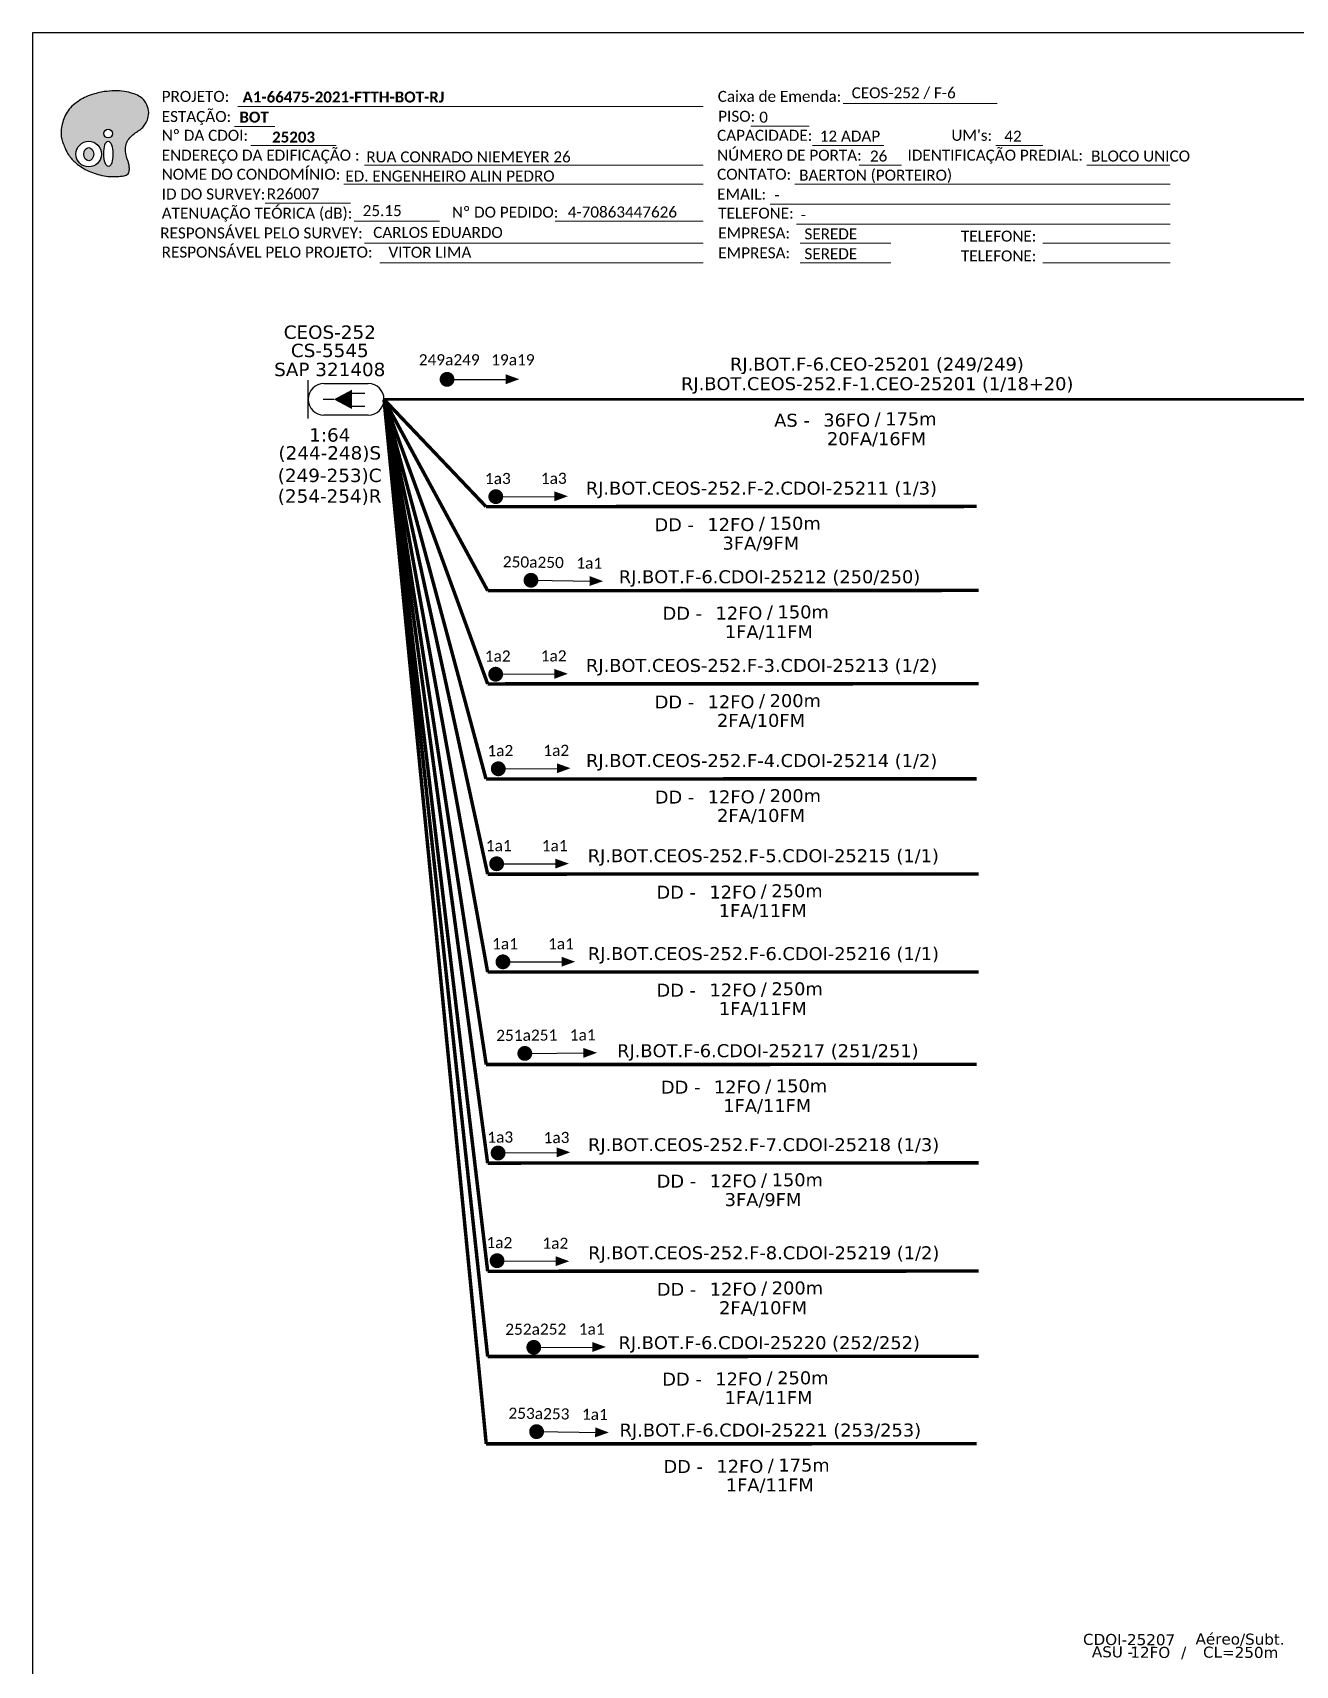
# Model space of a CAD drawing. Extents: x -89 to 749, y 705 to 1299.
# Drawn here: x -89.3 to 116.8, y 1032.7 to 1299 of the extents above; entities that cross this region are included whole.
import ezdxf
from ezdxf.enums import TextEntityAlignment as Align

# ---------------------------------------------------------------- set-up
doc = ezdxf.new("R2010")
doc.units = 0
for name, color, linetype in [('20.4-CEOS', 1, 'Continuous'), ('CAP a instalar', 1, 'Continuous'), ('label_cabos', 7, 'Continuous'), ('Legenda', 1, 'Continuous'), ('SETA', 7, 'Continuous')]:
    doc.layers.add(name, color=color, linetype=linetype)
doc.layers.add('40.1-ETIQUETAS', color=1, linetype='Continuous', lineweight=20)
doc.layers.add('EXTRA', color=50, linetype='Continuous', plot=False)
doc.styles.add('siredit', font='verdana.ttf')
doc.styles.get("Standard").update_dxf_attribs({"font": 'arial.ttf'})
doc.styles.add('WMF-Calibri0', font='calibri.ttf')
doc.styles.add('WMF-Calibri1', font='calibrib.ttf')
doc.linetypes.add('FENCELINE1', pattern='A,0.25,-0.1,[133,ltypeshp.shx,S=0.1,R=0,X=-0.1,Y=0],-0.1,1', length=1.45)

# ---------------------------------------------------------------- blocks, each defined once
blk = doc.blocks.new('OI')
h = blk.add_hatch(color=40)
edge = h.paths.add_edge_path()
edge.add_spline(control_points=[(4.35, -0.67), (3.92, -0.99), (3.26, -1.5), (2.81, -2.59), (2.9, -3.5), (3.06, -4.27), (3.31, -4.85), (3.37, -5.39), (3.4, -5.88), (3.2, -6.4), (2.54, -6.61), (1.65, -6.63), (0.55, -6.67), (-0.56, -6.42), (-1.61, -6.14), (-2.77, -5.61), (-3.92, -4.77), (-4.89, -3.7), (-5.34, -2.65), (-5.6, -1.94), (-5.85, -0.96), (-5.71, 0.47), (-5.1, 2.02), (-4.14, 3.02), (-3.3, 3.61), (-2.37, 4.16), (-1.36, 4.44), (-0.56, 4.7), (0.79, 4.85), (2.24, 4.97), (3.79, 4.57), (4.67, 4.21), (5.44, 3.65), (5.76, 2.99), (6.03, 2.21), (6.01, 1.46), (5.72, 0.64), (5.31, 0.08), (4.88, -0.38), (4.51, -0.55), (4.35, -0.67)], knot_values=[0, 0, 0, 0, 1.60434, 2.417191, 3.427595, 4.282808, 4.776746, 5.304182, 5.888771, 6.258406, 6.858137, 7.79129, 8.986195, 10.124242, 11.187857, 12.242908, 13.953784, 15.414161, 16.515391, 17.349188, 17.675853, 19.552021, 21.515531, 22.568638, 23.63245, 24.621084, 25.782718, 26.745347, 27.142653, 29.870543, 31.004649, 31.921532, 32.709589, 33.801391, 34.042471, 35.192333, 35.971461, 36.628871, 37.254359, 37.836911, 37.836911, 37.836911, 37.836911], degree=3, periodic=0)
h.paths.add_polyline_path([(1.13, -0.87, -1), (-0.04, -0.87, -1)], flags=16)
edge = h.paths.add_edge_path(flags=16)
edge.add_ellipse((0.56, -3.59), major_axis=(-0.02, 1.71), ratio=0.361305, start_angle=0, end_angle=360)
h.paths.add_polyline_path([(-0.36, -3.62, -1), (-3.8, -3.62, -1)], flags=16)
edge = h.paths.add_edge_path(flags=0)
edge.add_ellipse((-2.08, -3.62), major_axis=(0, 0.885), ratio=0.758294, start_angle=0, end_angle=360)
at = {"color": 40}
for centre, radius in [((-2.08, -3.62), 1.72), ((0.54, -0.87), 0.587)]:
    blk.add_circle(centre, radius, dxfattribs=at)
blk.add_ellipse((0.56, -3.59), major_axis=(-0.02, 1.71), ratio=0.361305, dxfattribs=at)
blk.add_ellipse((-2.08, -3.62), major_axis=(0, 0.885), ratio=0.758294, start_param=-3.141592653589792, end_param=3.141592653589792, dxfattribs=at)
at = {"color": 40, "start_tangent": (-0.800898, -0.598801), "end_tangent": (-0.800898, -0.598801)}
blk.add_spline([(4.35, -0.67), (3.2, -1.78), (2.9, -2.54), (2.92, -3.55), (3.12, -4.38), (3.28, -4.85), (3.37, -5.37), (3.35, -5.95), (3.2, -6.29), (2.66, -6.55), (1.73, -6.63), (0.54, -6.62), (-0.58, -6.41), (-1.6, -6.11), (-2.56, -5.67), (-3.95, -4.67), (-4.89, -3.56), (-5.37, -2.56), (-5.64, -1.78), (-5.72, -1.46), (-5.63, 0.42), (-4.84, 2.22), (-4.13, 2.99), (-3.27, 3.62), (-2.4, 4.09), (-1.3, 4.47), (-0.37, 4.72), (0.02, 4.77), (2.75, 4.8), (3.85, 4.53), (4.69, 4.16), (5.31, 3.68), (5.85, 2.73), (5.93, 2.5), (5.94, 1.35), (5.67, 0.62), (5.29, 0.08), (4.84, -0.36), (4.35, -0.67)], degree=3, dxfattribs=at)
blk = doc.blocks.new('CARIMBO')
at = {"color": 7, "lineweight": 0}
for points in [[(35.66, -16.79), (111.64, -16.79)], [(134.48, -16.3), (159.61, -16.3)], [(35.15, -20.06), (41.7, -20.06)], [(119.43, -20.02), (128.92, -20.02)], [(37.81, -23.14), (51.75, -23.14)], [(129.48, -23.14), (141.1, -23.14)], [(159.42, -23.14), (167.09, -23.14)], [(56.38, -26.37), (111.64, -26.37)], [(137.07, -26.37), (144.01, -26.37)], [(174.24, -26.37), (187.8, -26.37)], [(52.97, -29.48), (111.64, -29.48)], [(126.6, -29.48), (187.83, -29.48)], [(40.13, -32.55), (54.07, -32.55)], [(122.56, -32.72), (187.83, -32.72)], [(54.67, -35.52), (68.61, -35.52)], [(126.84, -35.96), (187.83, -35.96)], [(56.38, -39.07), (111.64, -39.07)], [(127.45, -39.07), (142.25, -39.07)], [(167.06, -39.07), (187.83, -39.07)], [(58.87, -42.31), (111.64, -42.31)], [(127.45, -42.31), (142.25, -42.31)], [(167.06, -42.31), (187.83, -42.31)]]:
    blk.add_lwpolyline(points, dxfattribs=at)
at = {"color": 7, "xscale": 1.213923925163967, "yscale": 1.213923925163967, "zscale": 1.213923925163967, "rotation": 0.1532896023949059}
blk.add_blockref('OI', (13.86, -20.16), dxfattribs=at)
at = {"color": 7, "lineweight": 0, "style": 'WMF-Calibri0'}
for s, height, p in [('PROJETO:', 1.793, (23.26, -16.04)), ('Caixa de Emenda:', 1.7927, (114.02, -16.04)), ('ESTAÇÃO:', 1.793, (23.26, -19.32)), ('PISO:', 1.793, (114.09, -19.28)), ('Nº DA CDOI:', 1.7927, (23.26, -22.39)), ('CAPACIDADE:', 1.7927, (113.91, -22.39)), ("UM's:", 1.793, (152.15, -22.39)), ('ENDEREÇO DA EDIFICAÇÃO :', 1.7927, (23.26, -25.63)), ('NÚMERO DE PORTA:', 1.7927, (113.91, -25.63)), ('IDENTIFICAÇÃO PREDIAL:', 1.7927, (144.99, -25.63)), ('NOME DO CONDOMÍNIO:', 1.7927, (23.26, -28.74)), ('CONTATO:', 1.793, (113.91, -28.74)), ('ID DO SURVEY:', 1.7927, (23.26, -31.97)), ('EMAIL:', 1.793, (113.91, -31.97)), ('ATENUAÇÃO TEÓRICA (dB):', 1.7927, (23.26, -35.09)), ('TELEFONE:', 1.793, (114.09, -35.09)), ('RESPONSÁVEL PELO SURVEY:', 1.7927, (23.02, -38.32)), ('EMPRESA:', 1.793, (114.09, -38.32)), ('TELEFONE:', 1.793, (153.7, -38.83)), ('RESPONSÁVEL PELO PROJETO:', 1.7927, (23.26, -41.44)), ('EMPRESA:', 1.793, (114.09, -41.56)), ('TELEFONE:', 1.793, (153.7, -42.06))]:
    blk.add_text(s, height=height, dxfattribs=at).set_placement(p)
at = {"color": 7, "lineweight": 0, "flags": 8}
for tag, p, style in [('PROJ', (36.46, -16.13), 'WMF-Calibri1'), ('CEOS-XX', (135.87, -15.46), 'WMF-Calibri0'), ('EST', (35.94, -19.41), 'WMF-Calibri1'), ('PISO_PTR', (120.78, -19.42), 'WMF-Calibri0'), ('CAPAC.', (130.66, -22.52), 'WMF-Calibri0'), ("UC'S", (160.78, -22.54), 'WMF-Calibri0'), ('N°', (138.85, -25.77), 'WMF-Calibri0'), ('N°PREDIO', (174.94, -25.77), 'WMF-Calibri0'), ('LOGRADOURO', (56.65, -25.91), 'WMF-Calibri0'), ('NOME_DO_COND.', (53.23, -29.02), 'WMF-Calibri0'), ('NOME_DO_CONTATO', (127.3, -28.89), 'WMF-Calibri0'), ('_ID_', (40.39, -31.94), 'WMF-Calibri0'), ('EMAIL', (123.26, -32.12), 'WMF-Calibri0'), ('O_POTEN', (56.06, -34.68), 'WMF-Calibri0'), ('TELEFONE', (127.55, -35.36), 'WMF-Calibri0'), ('RES_SURVEY', (57.78, -38.23), 'WMF-Calibri0'), ('EMP_RESP_SURVEY', (128.16, -38.47), 'WMF-Calibri0'), ('CONT_RESP_SURVEY', (167.76, -38.47), 'WMF-Calibri0'), ('RES_PROJ', (60.27, -41.47), 'WMF-Calibri0'), ('EMP_RESP_PROJ', (128.16, -41.71), 'WMF-Calibri0'), ('CONT_RESP_PROJ', (167.76, -41.71), 'WMF-Calibri0')]:
    blk.add_attdef(tag, p, '', height=1.79, dxfattribs=dict(at, style=style))
at = {"color": 7, "lineweight": 0, "style": 'WMF-Calibri1', "flags": 8}
blk.add_attdef("N° CDO'S", text='', height=1.79, dxfattribs=at).set_placement((44.78, -22.68), align=Align.CENTER)
blk = doc.blocks.new('LEGENDA DOS CABOS')
at = {"layer": 'EXTRA', "color": 0, "style": 'siredit'}
for tag, p in [('ID', (4.6, 0.97)), ('XX', (9.03, 0.97))]:
    blk.add_attdef(tag, text='', height=0.48, rotation=359.69, dxfattribs=at).set_placement(p, align=Align.MIDDLE_CENTER)
at = {"layer": 'Legenda', "color": 0, "style": 'siredit'}
for tag, p in [('TIPO_CABO', (1.31, 0)), ('CABO', (4.69, -0.05)), ('/', (6.81, -0.05)), ('METROS', (10.03, -0.05))]:
    blk.add_attdef(tag, text='', height=0.8, rotation=359.69, dxfattribs=at).set_placement(p, align=Align.MIDDLE_CENTER)
blk = doc.blocks.new('CEOS_RP_CT_DRT')
at = {"layer": '20.4-CEOS', "color": 0}
for p, q in [((-4.54, 1.19), (-1.19, 1.19)), ((-1.19, -1.19), (-4.54, -1.19))]:
    blk.add_line(p, q, dxfattribs=at)
for points in [[(-5.73, -1.43), (-5.73, 1.44)], [(-3.79, 0), (-4.59, 0)], [(-2.47, 0.48), (-1.45, 0.48)], [(-2.47, -0.52), (-1.45, -0.52)]]:
    blk.add_lwpolyline(points, dxfattribs=at)
blk.add_lwpolyline([(-3.79, 0, 0, 1.47, 0), (-2.41, 0, 1.47, 1.47, 0)], format="xyseb", dxfattribs=at)
for centre, start, end in [((-4.54, 0), 90, 270), ((-1.19, 0), 270, 90)]:
    blk.add_arc(centre, 1.19, start, end, dxfattribs=at)
at = {"layer": '20.4-CEOS', "color": 7, "style": 'siredit'}
for tag, p in [('Nº_DA_CEOS', (-2.86, 5.6)), ('LOCAL', (-2.86, 4.24)), ('SAP', (-2.86, 2.78)), ('RACIO_SPLITAGEM', (-2.86, -1.88)), ('FIBRAS_SPLITTER', (-2.86, -3.58)), ('FIBRAS_TOP_C', (-2.86, -5.08)), ('RESERVA_FINAIS', (-2.86, -6.39))]:
    blk.add_attdef(tag, text='', height=1.01, dxfattribs=at).set_placement(p, align=Align.TOP_CENTER)
blk = doc.blocks.new('ETIQUETA_RS5F')
at = {"layer": '40.1-ETIQUETAS', "color": 0, "style": 'siredit'}
blk.add_text('/', height=1.5, dxfattribs=at).set_placement((1.58, -1.95), align=Align.MIDDLE_RIGHT)
for tag, p in [('ETIQUETA_R_PRIMARIA', (1.21, 4.1)), ('ETIQUETA_R_SECUNDARIA', (1.21, 2.1)), ('F_ATIVAS/F_MORTAS', (1.14, -4.24))]:
    blk.add_attdef(tag, text='', height=1.5, dxfattribs=at).set_placement(p, align=Align.MIDDLE_CENTER)
for tag, p in [('TIPO_CABO', (-6.58, -2.12)), ('CAP_CABO', (0.4, -2.09))]:
    blk.add_attdef(tag, text='', height=1.5, dxfattribs=at).set_placement(p, align=Align.MIDDLE_RIGHT)
blk.add_attdef('METROS', text='', height=1.5, dxfattribs=at).set_placement((2.14, -1.95), align=Align.MIDDLE_LEFT)
for tag, p in [('FUSÃO_1', (0.85, -8.39)), ('FUSÃO_2', (0.85, -10.6)), ('FUSÃO_3', (0.85, -12.93)), ('FUSÃO_4', (0.85, -15.14)), ('FUSÃO_5', (0.85, -17.16))]:
    blk.add_attdef(tag, text='', height=1.5, dxfattribs=at).set_placement(p, align=Align.CENTER)

msp = doc.modelspace()

# ---------------------------------------------------------------- linework, layer by layer
msp.add_lwpolyline([(-89.32, 705.02), (749.25, 705.02), (749.25, 1299.02), (-89.32, 1299.02), (-89.32, 705.02)])
at = {"color": 7, "lineweight": 0}
msp.add_lwpolyline([(-4.01, 1268.26), (20.14, 1268.26)], dxfattribs=at)
at = {"const_width": 1.21}
for points in [[(-22.28, 1242.47, 1), (-21.07, 1242.47, 1)], [(-14.33, 1223.33, 1), (-13.12, 1223.33, 1)], [(-8.59, 1209.7, 1), (-7.38, 1209.69, 1)], [(-14.35, 1194.37, 1), (-13.14, 1194.37, 1)], [(-13.92, 1178.94, 1), (-12.71, 1178.95, 1)], [(-14.19, 1163.45, 1), (-12.98, 1163.45, 1)], [(-13.16, 1147.45, 1), (-11.95, 1147.45, 1)], [(-9.59, 1132.51, 1), (-8.38, 1132.52, 1)], [(-13.95, 1116.27, 1), (-12.74, 1116.28, 1)], [(-14.12, 1098.71, 1), (-12.91, 1098.7, 1)], [(-8.13, 1084.57, 1), (-6.92, 1084.57, 1)], [(-7.67, 1070.82, 1), (-6.46, 1070.81, 1)]]:
    msp.add_lwpolyline(points, format="xyb", close=True, dxfattribs=at)
at = {"layer": 'CAP a instalar', "color": 8, "ltscale": 7, "const_width": 0.565}
for points in [[(-31.97, 1239.2), (-15.32, 1221.71)], [(-31.97, 1239.2), (-15.05, 1208)], [(-31.97, 1239.2), (-15.05, 1192.79)], [(-31.97, 1239.2), (-15.32, 1177.28)], [(-31.97, 1239.2), (-15.05, 1161.76)], [(-31.97, 1239.2), (-15.05, 1145.78)], [(-15.28, 1130.7), (-31.97, 1239.2)], [(-31.97, 1239.2), (-15.05, 1083.07)], [(-15.32, 1221.71), (64.79, 1221.74)], [(-15.05, 1208), (65.07, 1208.04)], [(-15.05, 1192.79), (65.09, 1192.82)], [(-15.32, 1177.28), (64.79, 1177.31)], [(-15.05, 1161.76), (65.07, 1161.79)], [(-15.05, 1145.78), (65.09, 1145.81)], [(-15.32, 1130.7), (64.79, 1130.73)], [(-15.05, 1083.07), (65.09, 1083.1)]]:
    msp.add_lwpolyline(points, dxfattribs=at)
at = {"layer": 'CAP a instalar', "color": 252, "ltscale": 7, "const_width": 0.565}
for points in [[(-15.05, 1114.62), (-31.97, 1239.2)], [(-15.05, 1096.98), (-31.97, 1239.2)], [(-15.05, 1114.62), (65.07, 1114.66)], [(-15.05, 1096.98), (65.09, 1097.01)]]:
    msp.add_lwpolyline(points, dxfattribs=at)
at = {"layer": 'CAP a instalar', "color": 7, "ltscale": 7, "const_width": 0.565}
for points in [[(-15.28, 1068.82), (-31.97, 1239.2)], [(-15.32, 1068.82), (64.79, 1068.85)]]:
    msp.add_lwpolyline(points, dxfattribs=at)
at = {"layer": 'CAP a instalar', "color": 7, "linetype": 'FENCELINE1', "ltscale": 7, "const_width": 0.467}
msp.add_lwpolyline([(-31.97, 1239.2), (120.53, 1239.2)], dxfattribs=at)
at = {"layer": 'SETA'}
for points in [[(-21.67, 1242.47), (-11.27, 1242.47)], [(-13.72, 1223.33), (-3.32, 1223.38)], [(-7.99, 1209.69), (2.41, 1209.55)], [(-13.74, 1194.37), (-3.34, 1194.42)], [(-13.31, 1178.95), (-2.91, 1179.01)], [(-13.58, 1163.45), (-3.18, 1163.46)], [(-12.55, 1147.45), (-2.15, 1147.46)], [(-8.99, 1132.51), (1.42, 1132.6)], [(-13.34, 1116.28), (-2.94, 1116.36)], [(-13.51, 1098.7), (-3.11, 1098.6)], [(-7.53, 1084.57), (2.87, 1084.61)], [(-7.06, 1070.82), (3.34, 1070.68)]]:
    msp.add_lwpolyline(points, dxfattribs=at)
for points in [[(-12.11, 1243.3), (-9.89, 1242.49), (-12.11, 1241.68)], [(-4.16, 1224.2), (-1.94, 1223.4), (-4.15, 1222.59)], [(1.59, 1210.38), (3.8, 1209.54), (1.57, 1208.77)], [(-4.18, 1195.24), (-1.96, 1194.44), (-4.17, 1193.62)], [(-3.75, 1179.83), (-1.53, 1179.04), (-3.74, 1178.22)], [(-4.01, 1164.28), (-1.8, 1163.48), (-4.01, 1162.67)], [(-2.99, 1148.28), (-0.77, 1147.47), (-2.99, 1146.67)], [(0.57, 1133.41), (2.8, 1132.62), (0.59, 1131.8)], [(-3.78, 1117.18), (-1.56, 1116.39), (-3.77, 1115.57)], [(-3.94, 1099.43), (-1.73, 1098.61), (-3.95, 1097.82)], [(2.03, 1085.43), (4.25, 1084.63), (2.04, 1083.82)], [(2.51, 1071.52), (4.72, 1070.68), (2.49, 1069.9)]]:
    msp.add_solid(points, dxfattribs=at)

# ---------------------------------------------------------------- block references
ref = msp.add_blockref('CARIMBO', (-91.51, 1303.77))
ref.add_attrib('PROJ', 'A1-66475-2021-FTTH-BOT-RJ', (-55.05, 1287.63), dxfattribs={"color": 7, "lineweight": 0, "height": 1.7927, "style": 'WMF-Calibri1'})
ref.add_attrib('EST', 'BOT', (-55.57, 1284.35), dxfattribs={"color": 7, "lineweight": 0, "height": 1.793, "style": 'WMF-Calibri1'})
ref.add_attrib("N° CDO'S", '25203', dxfattribs={"color": 7, "lineweight": 0, "height": 1.793, "style": 'WMF-Calibri1'}).set_placement((-46.73, 1281.09), align=Align.CENTER)
ref.add_attrib('LOGRADOURO', 'RUA CONRADO NIEMEYER 26', (-34.86, 1277.86), dxfattribs={"color": 7, "lineweight": 0, "height": 1.7927, "style": 'WMF-Calibri0'})
ref.add_attrib('NOME_DO_COND.', 'ED. ENGENHEIRO ALIN PEDRO', (-38.28, 1274.74), dxfattribs={"color": 7, "lineweight": 0, "height": 1.7927, "style": 'WMF-Calibri0'})
ref.add_attrib('_ID_', 'R26007', (-51.11, 1271.83), dxfattribs={"color": 7, "lineweight": 0, "height": 1.793, "style": 'WMF-Calibri0'})
ref.add_attrib('O_POTEN', '25.15', (-35.45, 1269.09), dxfattribs={"color": 7, "lineweight": 0, "height": 1.793, "style": 'WMF-Calibri0'})
ref.add_attrib('RES_SURVEY', 'CARLOS EDUARDO', (-33.73, 1265.54), dxfattribs={"color": 7, "lineweight": 0, "height": 1.7927, "style": 'WMF-Calibri0'})
ref.add_attrib('RES_PROJ', 'VITOR LIMA', (-31.24, 1262.3), dxfattribs={"color": 7, "lineweight": 0, "height": 1.793, "style": 'WMF-Calibri0'})
ref.add_attrib('CEOS-XX', 'CEOS-252 / F-6', (44.36, 1288.31), dxfattribs={"color": 7, "lineweight": 0, "height": 1.7927, "style": 'WMF-Calibri0'})
ref.add_attrib('CAPAC.', '12 ADAP', (39.15, 1281.25), dxfattribs={"color": 7, "lineweight": 0, "height": 1.793, "style": 'WMF-Calibri0'})
ref.add_attrib("UC'S", '42', (69.27, 1281.23), dxfattribs={"color": 7, "lineweight": 0, "height": 1.793, "style": 'WMF-Calibri0'})
ref.add_attrib('PISO_PTR', '0', (29.28, 1284.34), dxfattribs={"color": 7, "lineweight": 0, "height": 1.79, "style": 'WMF-Calibri0'})
ref.add_attrib('N°', '26', (47.34, 1278), dxfattribs={"color": 7, "lineweight": 0, "height": 1.793, "style": 'WMF-Calibri0'})
ref.add_attrib('N°PREDIO', 'BLOCO UNICO', (83.43, 1278), dxfattribs={"color": 7, "lineweight": 0, "height": 1.7927, "style": 'WMF-Calibri0'})
ref.add_attrib('NOME_DO_CONTATO', 'BAERTON (PORTEIRO)', (35.79, 1274.88), dxfattribs={"color": 7, "lineweight": 0, "height": 1.7927, "style": 'WMF-Calibri0'})
ref.add_attrib('EMAIL', '-', (31.75, 1271.65), dxfattribs={"color": 7, "lineweight": 0, "height": 1.79, "style": 'WMF-Calibri0'})
ref.add_attrib('TELEFONE', '-', (36.04, 1268.41), dxfattribs={"color": 7, "lineweight": 0, "height": 1.79, "style": 'WMF-Calibri0'})
ref.add_attrib('EMP_RESP_SURVEY', 'SEREDE', (36.65, 1265.3), dxfattribs={"color": 7, "lineweight": 0, "height": 1.793, "style": 'WMF-Calibri0'})
ref.add_attrib('EMP_RESP_PROJ', 'SEREDE', (36.65, 1262.06), dxfattribs={"color": 7, "lineweight": 0, "height": 1.793, "style": 'WMF-Calibri0'})
at = {"layer": '20.4-CEOS', "color": 7}
ref = msp.add_blockref('CEOS_RP_CT_DRT', (-31.97, 1239.2), dxfattribs=dict(at, xscale=2.161665797233582, yscale=2.161665797233582, zscale=2.161665797233582))
ref.add_attrib('Nº_DA_CEOS', 'CEOS-252', dxfattribs={"color": 7, "height": 2.183, "style": 'siredit'}).set_placement((-40.82, 1251.26), align=Align.TOP_CENTER)
ref.add_attrib('LOCAL', 'CS-5545', dxfattribs={"color": 7, "height": 2.183, "style": 'siredit'}).set_placement((-40.82, 1248.28), align=Align.TOP_CENTER)
ref.add_attrib('SAP', 'SAP 321408', dxfattribs={"color": 7, "height": 2.183, "style": 'siredit'}).set_placement((-40.82, 1245.18), align=Align.TOP_CENTER)
ref.add_attrib('RACIO_SPLITAGEM', '1:64', dxfattribs={"color": 7, "height": 2.183, "style": 'siredit'}).set_placement((-40.82, 1234.49), align=Align.TOP_CENTER)
ref.add_attrib('FIBRAS_SPLITTER', '(244-248)S', dxfattribs={"color": 7, "height": 2.183, "style": 'siredit'}).set_placement((-40.82, 1231.57), align=Align.TOP_CENTER)
ref.add_attrib('FIBRAS_TOP_C', '(249-253)C', dxfattribs={"color": 7, "height": 2.183, "style": 'siredit'}).set_placement((-40.84, 1227.9), align=Align.TOP_CENTER)
ref.add_attrib('RESERVA_FINAIS', '(254-254)R', dxfattribs={"color": 7, "height": 2.183, "style": 'siredit'}).set_placement((-40.84, 1224.53), align=Align.TOP_CENTER)
at = {"layer": 'CAP a instalar', "color": 7, "linetype": 'FENCELINE1', "ltscale": 7}
ref = msp.add_blockref('ETIQUETA_RS5F', (46.86, 1238.79), dxfattribs=dict(at, xscale=1.411343981848631, yscale=1.411343981848631, zscale=1.411343981848631))
ref.add_attrib('ETIQUETA_R_PRIMARIA', 'RJ.BOT.F-6.CEO-25201 (249/249)', dxfattribs={"layer": '40.1-ETIQUETAS', "color": 0, "height": 2.117, "style": 'siredit'}).set_placement((48.48, 1244.96), align=Align.MIDDLE_CENTER)
ref.add_attrib('ETIQUETA_R_SECUNDARIA', 'RJ.BOT.CEOS-252.F-1.CEO-25201 (1/18+20)', dxfattribs={"layer": '40.1-ETIQUETAS', "color": 0, "height": 2.117, "style": 'siredit'}).set_placement((48.53, 1241.76), align=Align.MIDDLE_CENTER)
ref.add_attrib('TIPO_CABO', 'AS -', dxfattribs={"layer": '40.1-ETIQUETAS', "color": 0, "height": 2.117, "style": 'siredit'}).set_placement((37.52, 1235.8), align=Align.MIDDLE_RIGHT)
ref.add_attrib('CAP_CABO', '36FO', dxfattribs={"layer": '40.1-ETIQUETAS', "color": 0, "height": 2.117, "style": 'siredit'}).set_placement((47.38, 1235.83), align=Align.MIDDLE_RIGHT)
ref.add_attrib('METROS', '175m', dxfattribs={"layer": '40.1-ETIQUETAS', "color": 0, "height": 2.117, "style": 'siredit'}).set_placement((49.84, 1236.03), align=Align.MIDDLE_LEFT)
ref.add_attrib('F_ATIVAS/F_MORTAS', '20FA/16FM', dxfattribs={"layer": '40.1-ETIQUETAS', "color": 0, "height": 2.117, "style": 'siredit'}).set_placement((48.43, 1232.79), align=Align.MIDDLE_CENTER)
at = {"layer": 'CAP a instalar', "color": 8, "linetype": 'FENCELINE1', "ltscale": 7}
ref = msp.add_blockref('ETIQUETA_RS5F', (27.96, 1221.75), dxfattribs=dict(at, xscale=1.411343981848631, yscale=1.411343981848631, zscale=1.411343981848631))
ref.add_attrib('ETIQUETA_R_SECUNDARIA', 'RJ.BOT.CEOS-252.F-2.CDOI-25211 (1/3)', dxfattribs={"layer": '40.1-ETIQUETAS', "color": 0, "height": 2.117, "style": 'siredit'}).set_placement((29.63, 1224.72), align=Align.MIDDLE_CENTER)
ref.add_attrib('TIPO_CABO', 'DD -', dxfattribs={"layer": '40.1-ETIQUETAS', "color": 0, "height": 2.117, "style": 'siredit'}).set_placement((18.62, 1218.76), align=Align.MIDDLE_RIGHT)
ref.add_attrib('CAP_CABO', '12FO', dxfattribs={"layer": '40.1-ETIQUETAS', "color": 0, "height": 2.117, "style": 'siredit'}).set_placement((28.47, 1218.79), align=Align.MIDDLE_RIGHT)
ref.add_attrib('METROS', '150m', dxfattribs={"layer": '40.1-ETIQUETAS', "color": 0, "height": 2.117, "style": 'siredit'}).set_placement((30.94, 1218.99), align=Align.MIDDLE_LEFT)
ref.add_attrib('F_ATIVAS/F_MORTAS', '3FA/9FM', dxfattribs={"layer": '40.1-ETIQUETAS', "color": 0, "height": 2.117, "style": 'siredit'}).set_placement((29.53, 1215.75), align=Align.MIDDLE_CENTER)
ref = msp.add_blockref('ETIQUETA_RS5F', (29.28, 1207.3), dxfattribs=dict(at, xscale=1.411343981848631, yscale=1.411343981848631, zscale=1.411343981848631))
ref.add_attrib('ETIQUETA_R_SECUNDARIA', 'RJ.BOT.F-6.CDOI-25212 (250/250)', dxfattribs={"layer": '40.1-ETIQUETAS', "color": 0, "height": 2.117, "style": 'siredit'}).set_placement((30.95, 1210.27), align=Align.MIDDLE_CENTER)
ref.add_attrib('TIPO_CABO', 'DD -', dxfattribs={"layer": '40.1-ETIQUETAS', "color": 0, "height": 2.117, "style": 'siredit'}).set_placement((19.94, 1204.31), align=Align.MIDDLE_RIGHT)
ref.add_attrib('CAP_CABO', '12FO', dxfattribs={"layer": '40.1-ETIQUETAS', "color": 0, "height": 2.117, "style": 'siredit'}).set_placement((29.79, 1204.34), align=Align.MIDDLE_RIGHT)
ref.add_attrib('METROS', '150m', dxfattribs={"layer": '40.1-ETIQUETAS', "color": 0, "height": 2.117, "style": 'siredit'}).set_placement((32.26, 1204.54), align=Align.MIDDLE_LEFT)
ref.add_attrib('F_ATIVAS/F_MORTAS', '1FA/11FM', dxfattribs={"layer": '40.1-ETIQUETAS', "color": 0, "height": 2.117, "style": 'siredit'}).set_placement((30.84, 1201.31), align=Align.MIDDLE_CENTER)
ref = msp.add_blockref('ETIQUETA_RS5F', (27.99, 1192.83), dxfattribs=dict(at, xscale=1.411343981848631, yscale=1.411343981848631, zscale=1.411343981848631))
ref.add_attrib('ETIQUETA_R_SECUNDARIA', 'RJ.BOT.CEOS-252.F-3.CDOI-25213 (1/2)', dxfattribs={"layer": '40.1-ETIQUETAS', "color": 0, "height": 2.117, "style": 'siredit'}).set_placement((29.66, 1195.8), align=Align.MIDDLE_CENTER)
ref.add_attrib('TIPO_CABO', 'DD -', dxfattribs={"layer": '40.1-ETIQUETAS', "color": 0, "height": 2.117, "style": 'siredit'}).set_placement((18.65, 1189.84), align=Align.MIDDLE_RIGHT)
ref.add_attrib('CAP_CABO', '12FO', dxfattribs={"layer": '40.1-ETIQUETAS', "color": 0, "height": 2.117, "style": 'siredit'}).set_placement((28.5, 1189.87), align=Align.MIDDLE_RIGHT)
ref.add_attrib('METROS', '200m', dxfattribs={"layer": '40.1-ETIQUETAS', "color": 0, "height": 2.117, "style": 'siredit'}).set_placement((30.97, 1190.07), align=Align.MIDDLE_LEFT)
ref.add_attrib('F_ATIVAS/F_MORTAS', '2FA/10FM', dxfattribs={"layer": '40.1-ETIQUETAS', "color": 0, "height": 2.117, "style": 'siredit'}).set_placement((29.56, 1186.84), align=Align.MIDDLE_CENTER)
ref = msp.add_blockref('ETIQUETA_RS5F', (28, 1177.32), dxfattribs=dict(at, xscale=1.411343981848631, yscale=1.411343981848631, zscale=1.411343981848631))
ref.add_attrib('ETIQUETA_R_SECUNDARIA', 'RJ.BOT.CEOS-252.F-4.CDOI-25214 (1/2)', dxfattribs={"layer": '40.1-ETIQUETAS', "color": 0, "height": 2.117, "style": 'siredit'}).set_placement((29.67, 1180.29), align=Align.MIDDLE_CENTER)
ref.add_attrib('TIPO_CABO', 'DD -', dxfattribs={"layer": '40.1-ETIQUETAS', "color": 0, "height": 2.117, "style": 'siredit'}).set_placement((18.67, 1174.33), align=Align.MIDDLE_RIGHT)
ref.add_attrib('CAP_CABO', '12FO', dxfattribs={"layer": '40.1-ETIQUETAS', "color": 0, "height": 2.117, "style": 'siredit'}).set_placement((28.52, 1174.37), align=Align.MIDDLE_RIGHT)
ref.add_attrib('METROS', '200m', dxfattribs={"layer": '40.1-ETIQUETAS', "color": 0, "height": 2.117, "style": 'siredit'}).set_placement((30.98, 1174.56), align=Align.MIDDLE_LEFT)
ref.add_attrib('F_ATIVAS/F_MORTAS', '2FA/10FM', dxfattribs={"layer": '40.1-ETIQUETAS', "color": 0, "height": 2.117, "style": 'siredit'}).set_placement((29.57, 1171.33), align=Align.MIDDLE_CENTER)
ref = msp.add_blockref('ETIQUETA_RS5F', (28.27, 1161.8), dxfattribs=dict(at, xscale=1.411343981848631, yscale=1.411343981848631, zscale=1.411343981848631))
ref.add_attrib('ETIQUETA_R_SECUNDARIA', 'RJ.BOT.CEOS-252.F-5.CDOI-25215 (1/1)', dxfattribs={"layer": '40.1-ETIQUETAS', "color": 0, "height": 2.117, "style": 'siredit'}).set_placement((29.94, 1164.77), align=Align.MIDDLE_CENTER)
ref.add_attrib('TIPO_CABO', 'DD -', dxfattribs={"layer": '40.1-ETIQUETAS', "color": 0, "height": 2.117, "style": 'siredit'}).set_placement((18.94, 1158.81), align=Align.MIDDLE_RIGHT)
ref.add_attrib('CAP_CABO', '12FO', dxfattribs={"layer": '40.1-ETIQUETAS', "color": 0, "height": 2.117, "style": 'siredit'}).set_placement((28.79, 1158.84), align=Align.MIDDLE_RIGHT)
ref.add_attrib('METROS', '250m', dxfattribs={"layer": '40.1-ETIQUETAS', "color": 0, "height": 2.117, "style": 'siredit'}).set_placement((31.25, 1159.04), align=Align.MIDDLE_LEFT)
ref.add_attrib('F_ATIVAS/F_MORTAS', '1FA/11FM', dxfattribs={"layer": '40.1-ETIQUETAS', "color": 0, "height": 2.117, "style": 'siredit'}).set_placement((29.84, 1155.81), align=Align.MIDDLE_CENTER)
ref = msp.add_blockref('ETIQUETA_RS5F', (28.29, 1145.82), dxfattribs=dict(at, xscale=1.411343981848631, yscale=1.411343981848631, zscale=1.411343981848631))
ref.add_attrib('ETIQUETA_R_SECUNDARIA', 'RJ.BOT.CEOS-252.F-6.CDOI-25216 (1/1)', dxfattribs={"layer": '40.1-ETIQUETAS', "color": 0, "height": 2.117, "style": 'siredit'}).set_placement((29.96, 1148.79), align=Align.MIDDLE_CENTER)
ref.add_attrib('TIPO_CABO', 'DD -', dxfattribs={"layer": '40.1-ETIQUETAS', "color": 0, "height": 2.117, "style": 'siredit'}).set_placement((18.95, 1142.83), align=Align.MIDDLE_RIGHT)
ref.add_attrib('CAP_CABO', '12FO', dxfattribs={"layer": '40.1-ETIQUETAS', "color": 0, "height": 2.117, "style": 'siredit'}).set_placement((28.81, 1142.86), align=Align.MIDDLE_RIGHT)
ref.add_attrib('METROS', '250m', dxfattribs={"layer": '40.1-ETIQUETAS', "color": 0, "height": 2.117, "style": 'siredit'}).set_placement((31.27, 1143.06), align=Align.MIDDLE_LEFT)
ref.add_attrib('F_ATIVAS/F_MORTAS', '1FA/11FM', dxfattribs={"layer": '40.1-ETIQUETAS', "color": 0, "height": 2.117, "style": 'siredit'}).set_placement((29.86, 1139.82), align=Align.MIDDLE_CENTER)
ref = msp.add_blockref('ETIQUETA_RS5F', (29.01, 1129.99), dxfattribs=dict(at, xscale=1.411343981848631, yscale=1.411343981848631, zscale=1.411343981848631))
ref.add_attrib('ETIQUETA_R_SECUNDARIA', 'RJ.BOT.F-6.CDOI-25217 (251/251)', dxfattribs={"layer": '40.1-ETIQUETAS', "color": 0, "height": 2.117, "style": 'siredit'}).set_placement((30.68, 1132.96), align=Align.MIDDLE_CENTER)
ref.add_attrib('TIPO_CABO', 'DD -', dxfattribs={"layer": '40.1-ETIQUETAS', "color": 0, "height": 2.117, "style": 'siredit'}).set_placement((19.67, 1127.01), align=Align.MIDDLE_RIGHT)
ref.add_attrib('CAP_CABO', '12FO', dxfattribs={"layer": '40.1-ETIQUETAS', "color": 0, "height": 2.117, "style": 'siredit'}).set_placement((29.52, 1127.04), align=Align.MIDDLE_RIGHT)
ref.add_attrib('METROS', '150m', dxfattribs={"layer": '40.1-ETIQUETAS', "color": 0, "height": 2.117, "style": 'siredit'}).set_placement((31.99, 1127.23), align=Align.MIDDLE_LEFT)
ref.add_attrib('F_ATIVAS/F_MORTAS', '1FA/11FM', dxfattribs={"layer": '40.1-ETIQUETAS', "color": 0, "height": 2.117, "style": 'siredit'}).set_placement((30.58, 1124), align=Align.MIDDLE_CENTER)
ref = msp.add_blockref('ETIQUETA_RS5F', (28.32, 1114.66), dxfattribs=dict(at, xscale=1.411343981848631, yscale=1.411343981848631, zscale=1.411343981848631))
ref.add_attrib('ETIQUETA_R_SECUNDARIA', 'RJ.BOT.CEOS-252.F-7.CDOI-25218 (1/3)', dxfattribs={"layer": '40.1-ETIQUETAS', "color": 0, "height": 2.117, "style": 'siredit'}).set_placement((29.99, 1117.63), align=Align.MIDDLE_CENTER)
ref.add_attrib('TIPO_CABO', 'DD -', dxfattribs={"layer": '40.1-ETIQUETAS', "color": 0, "height": 2.117, "style": 'siredit'}).set_placement((18.98, 1111.68), align=Align.MIDDLE_RIGHT)
ref.add_attrib('CAP_CABO', '12FO', dxfattribs={"layer": '40.1-ETIQUETAS', "color": 0, "height": 2.117, "style": 'siredit'}).set_placement((28.84, 1111.71), align=Align.MIDDLE_RIGHT)
ref.add_attrib('METROS', '150m', dxfattribs={"layer": '40.1-ETIQUETAS', "color": 0, "height": 2.117, "style": 'siredit'}).set_placement((31.3, 1111.9), align=Align.MIDDLE_LEFT)
ref.add_attrib('F_ATIVAS/F_MORTAS', '3FA/9FM', dxfattribs={"layer": '40.1-ETIQUETAS', "color": 0, "height": 2.117, "style": 'siredit'}).set_placement((29.89, 1108.67), align=Align.MIDDLE_CENTER)
ref = msp.add_blockref('ETIQUETA_RS5F', (28.34, 1097.02), dxfattribs=dict(at, xscale=1.411343981848631, yscale=1.411343981848631, zscale=1.411343981848631))
ref.add_attrib('ETIQUETA_R_SECUNDARIA', 'RJ.BOT.CEOS-252.F-8.CDOI-25219 (1/2)', dxfattribs={"layer": '40.1-ETIQUETAS', "color": 0, "height": 2.117, "style": 'siredit'}).set_placement((30.01, 1099.99), align=Align.MIDDLE_CENTER)
ref.add_attrib('TIPO_CABO', 'DD -', dxfattribs={"layer": '40.1-ETIQUETAS', "color": 0, "height": 2.117, "style": 'siredit'}).set_placement((19, 1094.03), align=Align.MIDDLE_RIGHT)
ref.add_attrib('CAP_CABO', '12FO', dxfattribs={"layer": '40.1-ETIQUETAS', "color": 0, "height": 2.117, "style": 'siredit'}).set_placement((28.85, 1094.06), align=Align.MIDDLE_RIGHT)
ref.add_attrib('METROS', '200m', dxfattribs={"layer": '40.1-ETIQUETAS', "color": 0, "height": 2.117, "style": 'siredit'}).set_placement((31.32, 1094.26), align=Align.MIDDLE_LEFT)
ref.add_attrib('F_ATIVAS/F_MORTAS', '2FA/10FM', dxfattribs={"layer": '40.1-ETIQUETAS', "color": 0, "height": 2.117, "style": 'siredit'}).set_placement((29.9, 1091.03), align=Align.MIDDLE_CENTER)
ref = msp.add_blockref('ETIQUETA_RS5F', (29.23, 1082.36), dxfattribs=dict(at, xscale=1.411343981848631, yscale=1.411343981848631, zscale=1.411343981848631))
ref.add_attrib('ETIQUETA_R_SECUNDARIA', 'RJ.BOT.F-6.CDOI-25220 (252/252)', dxfattribs={"layer": '40.1-ETIQUETAS', "color": 0, "height": 2.117, "style": 'siredit'}).set_placement((30.9, 1085.33), align=Align.MIDDLE_CENTER)
ref.add_attrib('TIPO_CABO', 'DD -', dxfattribs={"layer": '40.1-ETIQUETAS', "color": 0, "height": 2.117, "style": 'siredit'}).set_placement((19.89, 1079.38), align=Align.MIDDLE_RIGHT)
ref.add_attrib('CAP_CABO', '12FO', dxfattribs={"layer": '40.1-ETIQUETAS', "color": 0, "height": 2.117, "style": 'siredit'}).set_placement((29.75, 1079.41), align=Align.MIDDLE_RIGHT)
ref.add_attrib('METROS', '250m', dxfattribs={"layer": '40.1-ETIQUETAS', "color": 0, "height": 2.117, "style": 'siredit'}).set_placement((32.21, 1079.6), align=Align.MIDDLE_LEFT)
ref.add_attrib('F_ATIVAS/F_MORTAS', '1FA/11FM', dxfattribs={"layer": '40.1-ETIQUETAS', "color": 0, "height": 2.117, "style": 'siredit'}).set_placement((30.8, 1076.37), align=Align.MIDDLE_CENTER)
at = {"layer": 'CAP a instalar', "color": 7, "linetype": 'FENCELINE1', "ltscale": 7}
ref = msp.add_blockref('ETIQUETA_RS5F', (29.42, 1068.12), dxfattribs=dict(at, xscale=1.411343981848631, yscale=1.411343981848631, zscale=1.411343981848631))
ref.add_attrib('ETIQUETA_R_SECUNDARIA', 'RJ.BOT.F-6.CDOI-25221 (253/253)', dxfattribs={"layer": '40.1-ETIQUETAS', "color": 0, "height": 2.117, "style": 'siredit'}).set_placement((31.09, 1071.08), align=Align.MIDDLE_CENTER)
ref.add_attrib('TIPO_CABO', 'DD -', dxfattribs={"layer": '40.1-ETIQUETAS', "color": 0, "height": 2.117, "style": 'siredit'}).set_placement((20.08, 1065.13), align=Align.MIDDLE_RIGHT)
ref.add_attrib('CAP_CABO', '12FO', dxfattribs={"layer": '40.1-ETIQUETAS', "color": 0, "height": 2.117, "style": 'siredit'}).set_placement((29.94, 1065.16), align=Align.MIDDLE_RIGHT)
ref.add_attrib('METROS', '175m', dxfattribs={"layer": '40.1-ETIQUETAS', "color": 0, "height": 2.117, "style": 'siredit'}).set_placement((32.4, 1065.36), align=Align.MIDDLE_LEFT)
ref.add_attrib('F_ATIVAS/F_MORTAS', '1FA/11FM', dxfattribs={"layer": '40.1-ETIQUETAS', "color": 0, "height": 2.117, "style": 'siredit'}).set_placement((30.99, 1062.12), align=Align.MIDDLE_CENTER)
at = {"layer": 'label_cabos', "color": 0, "lineweight": 0}
ref = msp.add_blockref('LEGENDA DOS CABOS', (82.01, 1033.97), dxfattribs=dict(at, xscale=1.799999999999997, yscale=1.799999999999997, zscale=1.799999999999997))
ref.add_attrib('ID', 'CDOI-25207', dxfattribs={"color": 0, "height": 1.8, "rotation": 359.69, "style": 'siredit'}).set_placement((89.64, 1036.9), align=Align.MIDDLE_CENTER)
ref.add_attrib('CABO', '12FO', dxfattribs={"color": 0, "height": 1.8, "rotation": 359.69, "style": 'siredit'}).set_placement((93.1, 1034.82), align=Align.MIDDLE_CENTER)
ref.add_attrib('METROS', 'CL=250m', dxfattribs={"color": 0, "height": 1.8, "rotation": 359.69, "style": 'siredit'}).set_placement((107.85, 1034.82), align=Align.MIDDLE_CENTER)
ref.add_attrib('XX', 'Aéreo/Subt.', dxfattribs={"color": 0, "height": 1.8, "rotation": 359.69, "style": 'siredit'}).set_placement((107.76, 1036.98), align=Align.MIDDLE_CENTER)
ref.add_attrib('/', '/', dxfattribs={"color": 0, "height": 1.8, "rotation": 359.69, "style": 'siredit'}).set_placement((98.55, 1034.82), align=Align.MIDDLE_CENTER)
ref.add_attrib('TIPO_CABO', 'ASU -', dxfattribs={"color": 0, "height": 1.8, "rotation": 359.69, "style": 'siredit'}).set_placement((86.94, 1034.9), align=Align.MIDDLE_CENTER)

# ---------------------------------------------------------------- texts
at = {"color": 7, "lineweight": 0, "style": 'WMF-Calibri0'}
msp.add_text('Nº DO PEDIDO:', height=1.7927, dxfattribs=at).set_placement((-20.88, 1268.84))
at = {"char_height": 1.815, "width": 30.6841, "attachment_point": 5}
for s, insert in [('{\\fCalibri|b0|i0|c0|p34;\\C7;249a249}', (-21.32, 1245.65)), ('{\\fCalibri|b0|i0|c0|p34;\\C7;19a19}', (-10.93, 1245.65))]:
    msp.add_mtext(s, dxfattribs=dict(at, insert=insert))
for s, insert, rotation in [('{\\fCalibri|b0|i0|c0|p34;\\C7;1a3}', (-13.39, 1226.28), 0.2822), ('{\\fCalibri|b0|i0|c0|p34;\\C7;1a3}', (-4.26, 1226.31), 0.2822), ('{\\fCalibri|b0|i0|c0|p34;\\C7;250a250}', (-7.6, 1212.64), 359.1977), ('{\\fCalibri|b0|i0|c0|p34;\\C7;1a1}', (1.53, 1212.49), 359.1977), ('{\\fCalibri|b0|i0|c0|p34;\\C7;1a2}', (-13.41, 1197.32), 0.2742), ('{\\fCalibri|b0|i0|c0|p34;\\C7;1a2}', (-4.28, 1197.35), 0.2742), ('{\\fCalibri|b0|i0|c0|p34;\\C7;1a2}', (-12.99, 1181.9), 0.3659), ('{\\fCalibri|b0|i0|c0|p34;\\C7;1a2}', (-3.86, 1181.94), 0.3659), ('{\\fCalibri|b0|i0|c0|p34;\\C7;1a1}', (-13.24, 1166.4), 0.0414), ('{\\fCalibri|b0|i0|c0|p34;\\C7;1a1}', (-4.11, 1166.39), 0.0414), ('{\\fCalibri|b0|i0|c0|p34;\\C7;1a1}', (-12.21, 1150.4), 0.0228), ('{\\fCalibri|b0|i0|c0|p34;\\C7;1a1}', (-3.08, 1150.39), 0.0228), ('{\\fCalibri|b0|i0|c0|p34;\\C7;251a251}', (-8.67, 1135.47), 0.4515), ('{\\fCalibri|b0|i0|c0|p34;\\C7;1a1}', (0.46, 1135.52), 0.4515), ('{\\fCalibri|b0|i0|c0|p34;\\C7;1a3}', (-13, 1118.85), 0.4839), ('{\\fCalibri|b0|i0|c0|p34;\\C7;1a3}', (-3.81, 1118.78), 0.4839), ('{\\fCalibri|b0|i0|c0|p34;\\C7;1a2}', (-13.14, 1101.65), 359.4629), ('{\\fCalibri|b0|i0|c0|p34;\\C7;1a2}', (-4.01, 1101.55), 359.4629), ('{\\fCalibri|b0|i0|c0|p34;\\C7;252a252}', (-7.2, 1087.52), 0.2129), ('{\\fCalibri|b0|i0|c0|p34;\\C7;1a1}', (1.93, 1087.54), 0.2129), ('{\\fCalibri|b0|i0|c0|p34;\\C7;253a253}', (-6.68, 1073.76), 359.2644), ('{\\fCalibri|b0|i0|c0|p34;\\C7;1a1}', (2.45, 1073.63), 359.2644)]:
    msp.add_mtext(s, dxfattribs=dict(at, insert=insert, rotation=rotation))
at = {"color": 7, "lineweight": 0, "style": 'WMF-Calibri0', "flags": 8}
msp.add_attdef('4-70863447626', (-1.97, 1268.87), '', height=1.79, dxfattribs=at)

doc.saveas('drawing.dxf')
